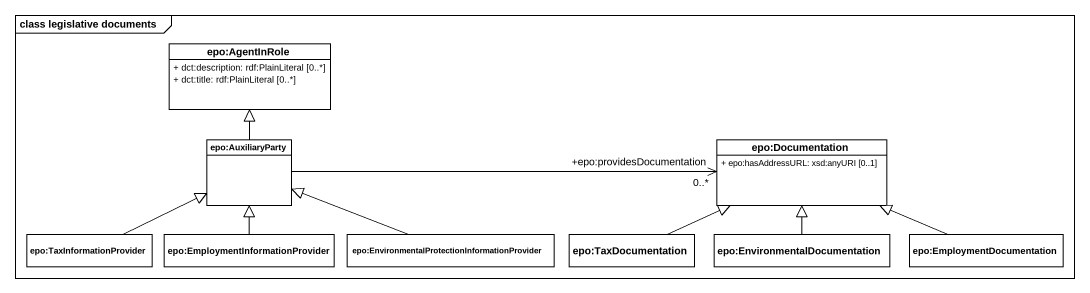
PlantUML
@startuml
mainframe class legislative documents
hide circle
hide empty members
skinparam classAttributeIconSize 0
class "epo:AgentInRole" as epo_AgentInRole {
  + dct:description: rdf:PlainLiteral [0..*]
  + dct:title: rdf:PlainLiteral [0..*]
}
class "epo:AuxiliaryParty" as epo_AuxiliaryParty
class "epo:Documentation" as epo_Documentation {
  + epo:hasAddressURL: xsd:anyURI [0..1]
}
class "epo:TaxInformationProvider" as epo_TaxInformationProvider
class "epo:EmploymentInformationProvider" as epo_EmploymentInformationPro
class "epo:EnvironmentalProtectionInformationProvider" as epo_EnvironmentalProtectionI
class "epo:TaxDocumentation" as epo_TaxDocumentation
class "epo:EnvironmentalDocumentation" as epo_EnvironmentalDocumentati
class "epo:EmploymentDocumentation" as epo_EmploymentDocumentation
epo_AuxiliaryParty -up-|> epo_AgentInRole
epo_AuxiliaryParty -right-> "+epo:providesDocumentation\n0..*" epo_Documentation
epo_TaxInformationProvider -right-|> epo_AuxiliaryParty
epo_EmploymentInformationPro -up-|> epo_AuxiliaryParty
epo_EnvironmentalProtectionI -left-|> epo_AuxiliaryParty
epo_TaxDocumentation -right-|> epo_Documentation
epo_EnvironmentalDocumentati -up-|> epo_Documentation
epo_EmploymentDocumentation -left-|> epo_Documentation
@enduml
